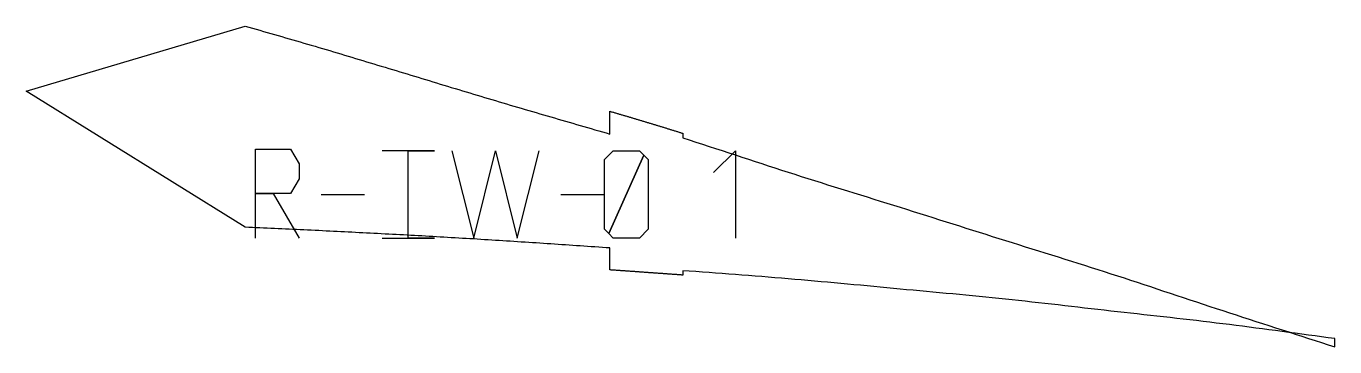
# Model space of a CAD drawing. Header units: metres. Extents: x 540 to 599.8, y -0.1 to 14.5.
import ezdxf

# ---------------------------------------------------------------- set-up
doc = ezdxf.new("R2010")
doc.units = ezdxf.units.M

msp = doc.modelspace()

# ---------------------------------------------------------------- linework, layer by layer
msp.add_lwpolyline([(540, 11.555), (550, 14.521), (550.168, 14.473), (550.337, 14.426), (550.505, 14.378), (550.673, 14.331), (550.842, 14.283), (551.01, 14.235), (551.178, 14.187), (551.347, 14.139), (551.515, 14.091), (551.684, 14.042), (551.852, 13.994), (552.02, 13.945), (552.189, 13.896), (552.357, 13.847), (552.525, 13.798), (552.694, 13.749), (552.862, 13.7), (553.03, 13.65), (553.199, 13.601), (553.367, 13.551), (553.535, 13.501), (553.704, 13.451), (553.872, 13.401), (554.04, 13.351), (554.209, 13.301), (554.377, 13.25), (554.545, 13.2), (554.714, 13.15), (554.882, 13.099), (555.051, 13.048), (555.219, 12.998), (555.387, 12.947), (555.556, 12.896), (555.724, 12.845), (555.892, 12.794), (556.061, 12.743), (556.229, 12.692), (556.397, 12.641), (556.566, 12.59), (556.734, 12.539), (556.902, 12.488), (557.071, 12.437), (557.239, 12.386), (557.407, 12.335), (557.576, 12.284), (557.744, 12.232), (557.912, 12.181), (558.081, 12.13), (558.249, 12.079), (558.418, 12.028), (558.586, 11.977), (558.754, 11.926), (558.923, 11.875), (559.091, 11.824), (559.259, 11.773), (559.428, 11.722), (559.596, 11.671), (559.764, 11.62), (559.933, 11.569), (560.101, 11.518), (560.269, 11.468), (560.438, 11.417), (560.606, 11.366), (560.774, 11.316), (560.943, 11.265), (561.111, 11.215), (561.279, 11.164), (561.448, 11.114), (561.616, 11.064), (561.785, 11.014), (561.953, 10.964), (562.121, 10.914), (562.29, 10.864), (562.458, 10.814), (562.626, 10.764), (562.795, 10.714), (562.963, 10.665), (563.131, 10.615), (563.3, 10.566), (563.468, 10.517), (563.636, 10.468), (563.805, 10.419), (563.973, 10.37), (564.141, 10.321), (564.31, 10.272), (564.478, 10.223), (564.646, 10.174), (564.815, 10.125), (564.983, 10.077), (565.152, 10.028), (565.32, 9.979), (565.488, 9.93), (565.657, 9.882), (565.825, 9.833), (565.993, 9.784), (566.162, 9.735), (566.33, 9.686), (566.498, 9.637), (566.667, 9.587), (566.667, 10.629), (566.7, 10.619), (566.734, 10.609), (566.768, 10.6), (566.801, 10.59), (566.835, 10.58), (566.869, 10.57), (566.902, 10.56), (566.936, 10.55), (566.97, 10.54), (567.003, 10.531), (567.037, 10.521), (567.071, 10.511), (567.104, 10.501), (567.138, 10.491), (567.172, 10.481), (567.205, 10.471), (567.239, 10.461), (567.273, 10.451), (567.306, 10.442), (567.34, 10.432), (567.374, 10.422), (567.407, 10.412), (567.441, 10.402), (567.475, 10.392), (567.508, 10.382), (567.542, 10.372), (567.576, 10.362), (567.609, 10.352), (567.643, 10.342), (567.677, 10.332), (567.71, 10.322), (567.744, 10.312), (567.778, 10.302), (567.811, 10.292), (567.845, 10.282), (567.879, 10.272), (567.912, 10.262), (567.946, 10.252), (567.98, 10.242), (568.013, 10.232), (568.047, 10.222), (568.081, 10.212), (568.114, 10.201), (568.148, 10.191), (568.182, 10.181), (568.215, 10.171), (568.249, 10.161), (568.283, 10.151), (568.316, 10.141), (568.35, 10.131), (568.384, 10.12), (568.418, 10.11), (568.451, 10.1), (568.485, 10.09), (568.519, 10.08), (568.552, 10.07), (568.586, 10.059), (568.62, 10.049), (568.653, 10.039), (568.687, 10.029), (568.721, 10.018), (568.754, 10.008), (568.788, 9.998), (568.822, 9.988), (568.855, 9.977), (568.889, 9.967), (568.923, 9.957), (568.956, 9.946), (568.99, 9.936), (569.024, 9.926), (569.057, 9.915), (569.091, 9.905), (569.125, 9.895), (569.158, 9.884), (569.192, 9.874), (569.226, 9.864), (569.259, 9.853), (569.293, 9.843), (569.327, 9.832), (569.36, 9.822), (569.394, 9.811), (569.428, 9.801), (569.461, 9.79), (569.495, 9.78), (569.529, 9.769), (569.562, 9.759), (569.596, 9.748), (569.63, 9.738), (569.663, 9.727), (569.697, 9.717), (569.731, 9.706), (569.764, 9.696), (569.798, 9.685), (569.832, 9.674), (569.865, 9.664), (569.899, 9.653), (569.933, 9.643), (569.966, 9.632), (570, 9.621), (570, 9.412), (570.301, 9.316), (570.602, 9.219), (570.903, 9.122), (571.204, 9.024), (571.505, 8.926), (571.806, 8.828), (572.107, 8.729), (572.408, 8.63), (572.709, 8.531), (573.01, 8.432), (573.311, 8.333), (573.612, 8.234), (573.913, 8.136), (574.214, 8.038), (574.515, 7.94), (574.816, 7.843), (575.117, 7.746), (575.418, 7.65), (575.719, 7.555), (576.02, 7.46), (576.321, 7.365), (576.622, 7.271), (576.923, 7.176), (577.224, 7.083), (577.525, 6.989), (577.826, 6.895), (578.127, 6.802), (578.428, 6.708), (578.729, 6.615), (579.03, 6.522), (579.331, 6.428), (579.632, 6.334), (579.933, 6.24), (580.234, 6.145), (580.535, 6.051), (580.836, 5.956), (581.137, 5.861), (581.438, 5.766), (581.739, 5.67), (582.04, 5.575), (582.341, 5.479), (582.642, 5.384), (582.943, 5.288), (583.244, 5.193), (583.545, 5.097), (583.846, 5.002), (584.147, 4.907), (584.448, 4.812), (584.749, 4.717), (585.051, 4.622), (585.352, 4.528), (585.653, 4.434), (585.954, 4.34), (586.255, 4.246), (586.556, 4.152), (586.857, 4.058), (587.158, 3.964), (587.459, 3.87), (587.76, 3.776), (588.061, 3.681), (588.362, 3.586), (588.663, 3.491), (588.964, 3.395), (589.265, 3.298), (589.566, 3.201), (589.867, 3.104), (590.168, 3.005), (590.469, 2.907), (590.77, 2.807), (591.071, 2.708), (591.372, 2.608), (591.673, 2.508), (591.974, 2.407), (592.275, 2.307), (592.576, 2.207), (592.877, 2.106), (593.178, 2.006), (593.479, 1.906), (593.78, 1.807), (594.081, 1.707), (594.382, 1.608), (594.683, 1.51), (594.984, 1.411), (595.285, 1.313), (595.586, 1.216), (595.887, 1.118), (596.188, 1.021), (596.489, 0.923), (596.79, 0.826), (597.091, 0.729), (597.392, 0.632), (597.693, 0.535), (597.994, 0.438), (598.295, 0.341), (598.596, 0.244), (598.897, 0.147), (599.198, 0.05), (599.499, -0.048), (599.8, -0.145), (599.8, 0.229), (599.499, 0.27), (599.198, 0.311), (598.897, 0.352), (598.596, 0.393), (598.295, 0.434), (597.994, 0.475), (597.693, 0.515), (597.392, 0.556), (597.091, 0.596), (596.79, 0.636), (596.489, 0.676), (596.188, 0.715), (595.887, 0.754), (595.586, 0.793), (595.285, 0.832), (594.984, 0.87), (594.683, 0.907), (594.382, 0.945), (594.081, 0.981), (593.78, 1.017), (593.479, 1.053), (593.178, 1.088), (592.877, 1.123), (592.576, 1.158), (592.275, 1.192), (591.974, 1.226), (591.673, 1.259), (591.372, 1.293), (591.071, 1.326), (590.77, 1.36), (590.469, 1.393), (590.168, 1.427), (589.867, 1.461), (589.566, 1.494), (589.265, 1.528), (588.964, 1.563), (588.663, 1.597), (588.362, 1.631), (588.061, 1.666), (587.76, 1.701), (587.459, 1.735), (587.158, 1.769), (586.857, 1.804), (586.556, 1.838), (586.255, 1.871), (585.954, 1.905), (585.653, 1.938), (585.352, 1.97), (585.051, 2.002), (584.749, 2.034), (584.448, 2.065), (584.147, 2.095), (583.846, 2.126), (583.545, 2.155), (583.244, 2.185), (582.943, 2.214), (582.642, 2.243), (582.341, 2.272), (582.04, 2.3), (581.739, 2.328), (581.438, 2.357), (581.137, 2.385), (580.836, 2.413), (580.535, 2.441), (580.234, 2.469), (579.933, 2.498), (579.632, 2.526), (579.331, 2.554), (579.03, 2.583), (578.729, 2.611), (578.428, 2.64), (578.127, 2.668), (577.826, 2.696), (577.525, 2.724), (577.224, 2.752), (576.923, 2.78), (576.622, 2.808), (576.321, 2.835), (576.02, 2.862), (575.719, 2.889), (575.418, 2.915), (575.117, 2.941), (574.816, 2.967), (574.515, 2.992), (574.214, 3.017), (573.913, 3.041), (573.612, 3.065), (573.311, 3.089), (573.01, 3.113), (572.709, 3.136), (572.408, 3.159), (572.107, 3.182), (571.806, 3.204), (571.505, 3.227), (571.204, 3.249), (570.903, 3.271), (570.602, 3.293), (570.301, 3.315), (570, 3.337), (570, 3.136), (569.966, 3.139), (569.933, 3.141), (569.899, 3.144), (569.865, 3.146), (569.832, 3.148), (569.798, 3.151), (569.764, 3.153), (569.731, 3.156), (569.697, 3.158), (569.663, 3.161), (569.63, 3.163), (569.596, 3.165), (569.562, 3.168), (569.529, 3.17), (569.495, 3.173), (569.461, 3.175), (569.428, 3.177), (569.394, 3.18), (569.36, 3.182), (569.327, 3.185), (569.293, 3.187), (569.259, 3.19), (569.226, 3.192), (569.192, 3.194), (569.158, 3.197), (569.125, 3.199), (569.091, 3.202), (569.057, 3.204), (569.024, 3.207), (568.99, 3.209), (568.956, 3.211), (568.923, 3.214), (568.889, 3.216), (568.855, 3.219), (568.822, 3.221), (568.788, 3.223), (568.754, 3.226), (568.721, 3.228), (568.687, 3.231), (568.653, 3.233), (568.62, 3.235), (568.586, 3.238), (568.552, 3.24), (568.519, 3.243), (568.485, 3.245), (568.451, 3.247), (568.418, 3.25), (568.384, 3.252), (568.35, 3.255), (568.316, 3.257), (568.283, 3.26), (568.249, 3.262), (568.215, 3.264), (568.182, 3.267), (568.148, 3.269), (568.114, 3.272), (568.081, 3.274), (568.047, 3.276), (568.013, 3.279), (567.98, 3.281), (567.946, 3.283), (567.912, 3.286), (567.879, 3.288), (567.845, 3.291), (567.811, 3.293), (567.778, 3.295), (567.744, 3.298), (567.71, 3.3), (567.677, 3.303), (567.643, 3.305), (567.609, 3.307), (567.576, 3.31), (567.542, 3.312), (567.508, 3.315), (567.475, 3.317), (567.441, 3.319), (567.407, 3.322), (567.374, 3.324), (567.34, 3.326), (567.306, 3.329), (567.273, 3.331), (567.239, 3.334), (567.205, 3.336), (567.172, 3.338), (567.138, 3.341), (567.104, 3.343), (567.071, 3.345), (567.037, 3.348), (567.003, 3.35), (566.97, 3.353), (566.936, 3.355), (566.902, 3.357), (566.869, 3.36), (566.835, 3.362), (566.801, 3.364), (566.768, 3.367), (566.734, 3.369), (566.7, 3.371), (566.667, 3.374), (566.667, 4.376), (566.498, 4.388), (566.33, 4.4), (566.162, 4.412), (565.993, 4.423), (565.825, 4.435), (565.657, 4.446), (565.488, 4.458), (565.32, 4.47), (565.152, 4.481), (564.983, 4.493), (564.815, 4.504), (564.646, 4.516), (564.478, 4.527), (564.31, 4.538), (564.141, 4.55), (563.973, 4.561), (563.805, 4.572), (563.636, 4.583), (563.468, 4.594), (563.3, 4.605), (563.131, 4.616), (562.963, 4.627), (562.795, 4.638), (562.626, 4.649), (562.458, 4.66), (562.29, 4.671), (562.121, 4.682), (561.953, 4.692), (561.785, 4.703), (561.616, 4.714), (561.448, 4.724), (561.279, 4.735), (561.111, 4.745), (560.943, 4.756), (560.774, 4.766), (560.606, 4.776), (560.438, 4.787), (560.269, 4.797), (560.101, 4.807), (559.933, 4.817), (559.764, 4.827), (559.596, 4.837), (559.428, 4.847), (559.259, 4.857), (559.091, 4.867), (558.923, 4.876), (558.754, 4.886), (558.586, 4.896), (558.418, 4.905), (558.249, 4.915), (558.081, 4.924), (557.912, 4.934), (557.744, 4.943), (557.576, 4.952), (557.407, 4.961), (557.239, 4.97), (557.071, 4.98), (556.902, 4.989), (556.734, 4.998), (556.566, 5.007), (556.397, 5.015), (556.229, 5.024), (556.061, 5.033), (555.892, 5.042), (555.724, 5.05), (555.556, 5.059), (555.387, 5.068), (555.219, 5.076), (555.051, 5.085), (554.882, 5.093), (554.714, 5.102), (554.545, 5.11), (554.377, 5.119), (554.209, 5.127), (554.04, 5.135), (553.872, 5.143), (553.704, 5.152), (553.535, 5.16), (553.367, 5.168), (553.199, 5.176), (553.03, 5.184), (552.862, 5.193), (552.694, 5.201), (552.525, 5.209), (552.357, 5.217), (552.189, 5.225), (552.02, 5.233), (551.852, 5.241), (551.684, 5.249), (551.515, 5.256), (551.347, 5.264), (551.178, 5.272), (551.01, 5.28), (550.842, 5.288), (550.673, 5.295), (550.505, 5.303), (550.337, 5.311), (550.168, 5.318), (550, 5.326), (540, 11.555)], close=True)
for points in [[(550.483, 4.832), (550.483, 8.898), (552.078, 8.898), (552.477, 8.22), (552.477, 7.542), (552.078, 6.865), (550.483, 6.865), (551.281, 6.865), (552.477, 4.832)], [(556.264, 4.832), (558.656, 4.832), (557.46, 4.832), (557.46, 8.818), (558.656, 8.818), (556.264, 8.818)], [(559.453, 8.818), (560.45, 4.832), (561.447, 8.818), (562.443, 4.832), (563.44, 8.818)], [(566.43, 8.42), (566.829, 8.818), (568.025, 8.818), (568.423, 8.42), (568.423, 5.23), (568.025, 4.832), (566.829, 4.832), (566.629, 5.031), (568.224, 8.619), (566.629, 5.031), (566.43, 5.23), (566.43, 8.42)], [(571.413, 7.822), (572.41, 8.818), (572.41, 4.832)], [(553.473, 6.825), (555.467, 6.825)], [(564.437, 6.825), (566.43, 6.825)]]:
    msp.add_lwpolyline(points)

doc.saveas('drawing.dxf')
